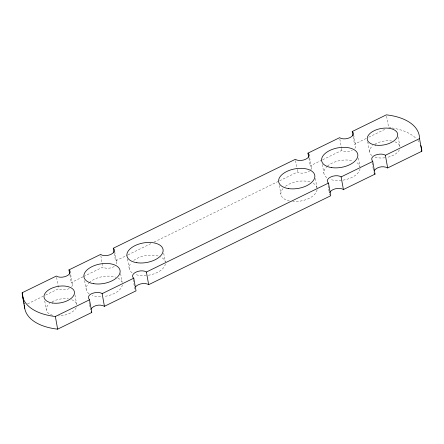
<?xml version="1.0" encoding="UTF-8"?>
<svg xmlns="http://www.w3.org/2000/svg" width="444" height="444" viewBox="0 0 444 444"><rect width="100%" height="100%" fill="white"/><g stroke="black" fill="none" stroke-linecap="round" stroke-linejoin="round"><path stroke-width="0.33" stroke-dasharray="2.22 1.67" d="M27.584 303.879L43.107 296.298M45.593 295.082L58.63 288.711A7.631 4.124 -10.2 0 0 70.113 288.012M71.678 286.658A7.631 4.124 -10.2 0 0 71.251 282.551L83.034 276.795M83.65 276.49L102.875 267.099A7.648 4.129 -10.2 0 0 114.835 266.084M116.6 263.93A7.648 4.129 -10.2 0 0 115.518 260.922L127.328 255.156M127.95 254.856L150.938 243.623M154.046 242.102L278.954 181.085M279.576 180.786L297.597 171.978A7.648 4.129 -10.2 0 0 309.562 170.962M310.672 169.919A7.648 4.129 -10.2 0 0 310.239 165.806L322.022 160.051M322.644 159.746L341.863 150.355A7.631 4.124 -10.2 0 0 352.314 150.239M354.911 148.302A7.631 4.124 -10.2 0 0 354.484 144.195L366.283 138.428M368.764 137.213L386.152 128.721M373.92 172.583L374.042 173.049M398.185 136.985L399.983 146.986A15.423 8.331 -10.2 0 0 394.91 141.814M386.596 116.178L388.639 127.511A55.556 30.014 -10.2 0 1 391.403 127.872M372.111 162.893L372.949 167.554M373.06 168.048L373.548 170.89M367.732 141.786L369.53 151.781M358.43 158.086L359.99 166.75A18.348 9.912 -10.2 0 0 355.744 161.993M353.668 134.754L355.705 146.087M353.163 136.857L354.484 144.195M339.827 139.028L341.386 147.691M341.508 148.357L341.863 150.355M328.094 185.842L328.577 188.506M328.693 189.177L329.176 191.841M322.322 164.463L323.881 173.127M315.323 178.421L316.999 187.751M309.668 157.703L311.466 167.704M308.924 158.475L310.239 165.806M295.56 160.65L296.997 168.648M297.119 169.314L297.597 171.978M279.332 185.464L280.891 194.128M163.708 253.208L165.268 261.871A18.348 9.912 -10.2 0 0 160.484 256.854M133.133 279.631L133.733 282.961M133.849 283.627L134.332 286.297M134.449 286.963L134.81 288.961M127.478 258.913L129.16 268.248M120.596 273.537L122.156 282.206M114.707 251.493L116.744 262.826M114.197 253.591L115.518 260.922M100.832 255.772L102.875 267.099M89.105 302.403L89.355 303.912M89.466 304.406L89.954 307.248M84.61 280.58L86.169 289.249M74.953 294.883L76.751 304.878A15.423 8.331 -10.2 0 0 71.678 299.711M70.674 274.448L72.472 284.443M69.93 275.219L71.251 282.551M56.593 277.383L58.63 288.711M44.739 301.015L46.298 309.679M317.099 189.732A18.348 9.912 -10.2 0 1 292.701 201.471M289.46 201.004A18.348 9.912 -10.2 0 1 283.572 187.945M285.47 186.308A18.348 9.912 -10.2 0 1 310.489 182.062M313.259 183.267A18.348 9.912 -10.2 0 1 317.016 187.779M76.218 307.675A15.423 8.331 -10.2 0 1 58.419 315.923M52.614 315.24A15.423 8.331 -10.2 0 1 49.634 303.507M52.081 301.853A15.423 8.331 -10.2 0 1 68.387 298.89M399.45 149.778A15.423 8.331 -10.2 0 1 386.94 157.448M384.959 157.781A15.423 8.331 -10.2 0 1 374.603 156.954M372 155.616A15.423 8.331 -10.2 0 1 372.866 145.61M374.803 144.256A15.423 8.331 -10.2 0 1 391.619 140.992M165.368 263.853A18.348 9.912 -10.2 0 1 148.302 275.269M146.27 275.53A18.348 9.912 -10.2 0 1 135.192 274.398M132.101 272.805A18.348 9.912 -10.2 0 1 131.069 262.926M133.738 260.428A18.348 9.912 -10.2 0 1 158.758 256.182M122.378 284.854A18.348 9.912 -10.2 0 1 103.957 296.459M100.588 296.675A18.348 9.912 -10.2 0 1 92.202 295.399M89.111 293.806A18.348 9.912 -10.2 0 1 88.85 283.067M89.283 282.645A18.348 9.912 -10.2 0 1 115.767 277.184M118.026 278.116A18.348 9.912 -10.2 0 1 122.106 282.273M392.085 127.977A55.556 30.014 -10.2 0 1 416.466 138.817M417.76 140.271A55.556 30.014 -10.2 0 1 418.875 141.786M329.903 194.866A7.648 4.129 -10.2 0 1 329.537 193.839M360.09 168.731A18.348 9.912 -10.2 0 1 348.795 178.71A18.348 9.912 -10.2 0 1 329.914 179.276M326.823 177.683A18.348 9.912 -10.2 0 1 327 166.522M327.461 166.106A18.348 9.912 -10.2 0 1 352.858 160.867"/><path stroke-width="0.67" d="M90.754 309.335C93.473 305.089 100.105 303.951 104.423 306.299L136.036 290.859L133.761 278.194A7.648 4.129 -10.2 0 1 135.936 272.139A7.648 4.129 -10.2 0 1 146.403 272.022L328.482 183.078A7.648 4.129 -10.2 0 1 330.658 177.017A7.648 4.129 -10.2 0 1 341.125 176.901L372.738 161.455L375.014 174.12L343.406 189.56A7.648 4.129 -10.2 0 0 335.67 188.728A7.648 4.129 -10.2 0 0 329.681 192.735M373.987 170.979C376.706 166.733 383.339 165.595 387.662 167.943L421.8 151.265A55.556 30.014 -10.2 0 0 420.795 145.532M23.277 298.729L22.2 292.735L56.355 276.051A7.631 4.124 -10.2 0 0 66.8 275.929A7.631 4.124 -10.2 0 0 68.97 269.885L100.594 254.44A7.648 4.129 -10.2 0 0 111.061 254.318A7.648 4.129 -10.2 0 0 113.242 248.263L295.321 159.318A7.648 4.129 -10.2 0 0 305.788 159.196A7.648 4.129 -10.2 0 0 307.964 153.141L339.588 137.69A7.631 4.124 -10.2 0 0 350.033 137.573A7.631 4.124 -10.2 0 0 352.209 131.529L386.358 114.846A55.556 30.014 -10.2 0 1 419.519 138.606L421.8 151.265M22.2 292.735A55.556 30.014 -10.2 0 0 55.361 316.489L89.505 299.817L91.78 312.476L57.642 329.154A55.556 30.014 -10.2 0 1 24.481 305.394M89.505 299.817C84.671 293.767 98.279 290.592 102.148 293.639L133.761 278.194M372.738 161.455C367.91 155.411 381.513 152.231 385.381 155.278L419.519 138.606M135.609 286.746A7.648 4.129 -10.2 0 1 148.679 284.682L330.758 195.737L328.482 183.078M375.014 174.12L374.453 173.549M91.78 312.476L91.22 311.904M385.381 155.278L387.662 167.943M352.209 131.529L352.925 135.525M341.125 176.901L343.406 189.56M307.964 153.141L308.685 157.137M146.403 272.022L148.679 284.682M113.242 248.263L113.958 252.259M102.148 293.639L104.423 306.299M68.97 269.885L69.691 273.887M55.361 316.489L57.642 329.154M23.521 300.066L23.76 301.398M23.998 302.73L24.237 304.062M22.444 295.649L24.725 308.308M288.561 188.589A18.348 9.912 -10.2 0 0 314.84 175.752A18.348 9.912 -10.2 0 0 286.78 171.478A18.348 9.912 -10.2 0 0 288.561 188.589M52.381 303.008A15.423 8.331 -10.2 0 0 74.47 292.219A15.423 8.331 -10.2 0 0 50.882 288.622A15.423 8.331 -10.2 0 0 52.381 303.008M375.613 145.11A15.423 8.331 -10.2 0 0 397.702 134.321A15.423 8.331 -10.2 0 0 374.114 130.73A15.423 8.331 -10.2 0 0 375.613 145.11M136.83 262.709A18.348 9.912 -10.2 0 0 163.109 249.872A18.348 9.912 -10.2 0 0 135.048 245.599A18.348 9.912 -10.2 0 0 136.83 262.709M93.839 283.71A18.348 9.912 -10.2 0 0 120.119 270.873A18.348 9.912 -10.2 0 0 92.052 266.6A18.348 9.912 -10.2 0 0 93.839 283.71M331.551 167.588A18.348 9.912 -10.2 0 0 357.831 154.751A18.348 9.912 -10.2 0 0 329.77 150.477A18.348 9.912 -10.2 0 0 331.551 167.588"/></g></svg>
